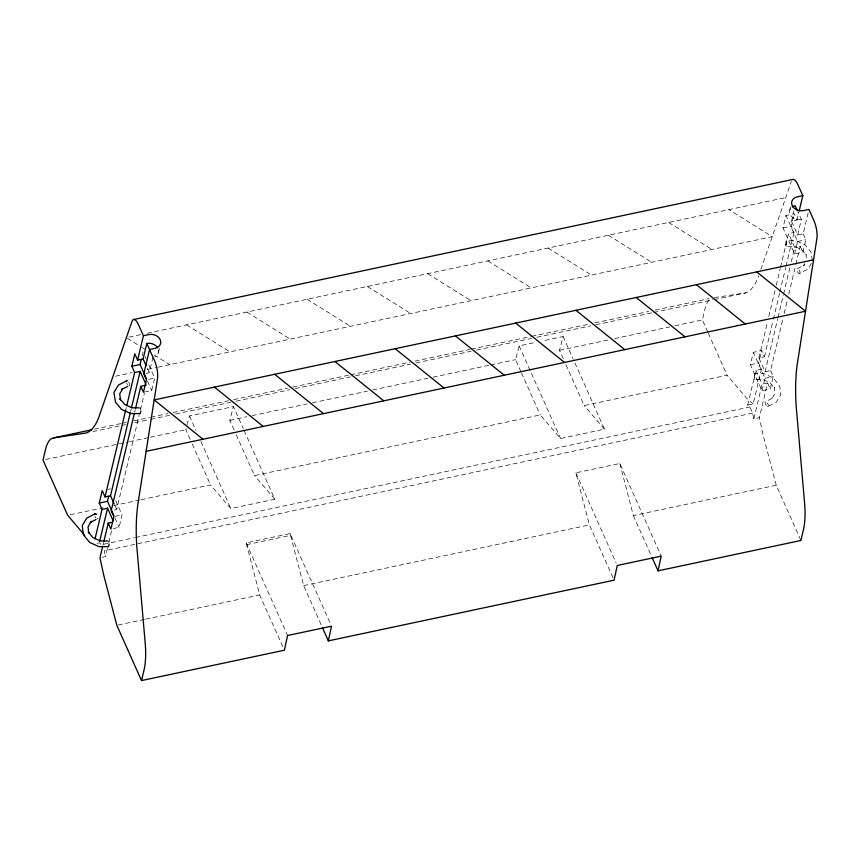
<?xml version="1.0" encoding="UTF-8"?>
<svg xmlns="http://www.w3.org/2000/svg" width="860" height="860" viewBox="0 0 860 860"><rect width="100%" height="100%" fill="white"/><g stroke="black" fill="none" stroke-linecap="round" stroke-linejoin="round"><path stroke-width="0.64" stroke-dasharray="4.3 3.22" d="M125.7 410.123L126.312 407.533M142.158 355.803L143.05 352.062M130.58 411.542L131.193 408.952M103.017 544.95L103.63 542.391M134.633 412.252L135.256 409.661M102.157 557.323L105.457 556.613L107.597 547.637M108.822 542.499L111.875 529.674M114.477 509.991L116.68 509.518L139.202 414.971M140.438 409.79L144.448 392.945M145.974 373.423L149.264 372.724L152.951 357.255M158.552 352.288L159.455 348.483M113.23 528.577L119.11 527.331L122.077 514.882L115.208 499.499M144.641 392.031L151.704 390.537L154.671 378.077L148.328 363.887M190.157 439.299L185.868 429.688L186.717 426.13M186.996 424.947L189.469 415.928L233.425 406.597L243.229 428.538M234.124 429.968L229.824 420.357L233.425 406.597M520.923 371.66L515.559 359.652L519.16 345.892L535.973 342.312M563.279 358.717L559.516 350.31L563.117 336.55L542.434 340.947M707.758 331.971L702.383 319.952L704.931 309.288A56.405 17.974 78 0 1 709.726 299.452M770.571 370.596L773.226 376.54L770.259 388.989L762.014 390.741L750.393 364.726L753.36 352.277L761.605 350.525L764.411 356.814L758.918 357.986L765.077 371.767L770.571 370.596L782.912 318.791M803.165 233.802L805.809 239.746L802.853 252.195L794.608 253.947L782.987 227.932L785.954 215.484L794.188 213.731L797.005 220.02L791.512 221.192L797.661 234.974L803.165 233.802L808.357 212.001M789.598 210.678L790.501 206.862M753.854 418.863L762.111 384.216L767.604 383.055L759.348 417.702L753.854 418.863L752.607 413.101L749.866 406.984L747.695 405.081L755.951 370.434L761.444 369.273L758.638 362.974L761.605 350.525M758.918 357.986L767.561 321.715M768.797 316.534L774.967 290.637M776.204 285.456L780.213 268.61M780.514 267.32L788.545 233.641L794.038 232.469L791.221 226.18L794.188 213.731M791.512 221.192L793.963 210.872M747.695 405.081L753.188 403.921L761.444 369.273M764.411 356.814L773.054 320.554M773.366 319.254L779.536 293.346M779.837 292.056L785.707 267.449M786.018 266.149L794.038 232.469M797.005 220.02L798.832 212.323M765.077 371.767L777.73 318.662M778.031 317.372L783.277 295.346M783.589 294.055L790.071 266.847M791.308 261.676L794.694 247.422L788.545 233.641M797.661 234.974L801.348 219.504L797.757 211.463M762.014 390.741L764.981 378.292L753.36 352.277M794.608 253.947L797.575 241.499L785.954 215.484M784.148 313.61L787.545 299.366M788.781 294.185L795.564 265.686M795.876 264.385L800.198 246.261L794.694 247.422M760.874 269.492L791.34 181.428M804.799 263.547L803.53 265.654L804.498 264.901L796.736 268.954L797.951 272.727L799.241 273.62L808.056 269.051L811.84 262.73M140.094 408.457L140.47 407.877L140.793 408.973M812.324 260.44L810.948 252.001L805.035 244.821L795.769 240.617L786.169 240.51L785.954 246.261L794.489 246.358L801.799 249.669L806.465 255.334L805.96 254.248L806.68 260.387M785.954 246.261L786.169 240.51M754.457 373.616L754.241 379.367L762.777 379.464L770.087 382.775L774.753 388.44L774.247 387.355L774.978 393.493L771.828 398.76L772.785 398.008L765.024 402.061L766.249 405.834L767.529 406.726L776.343 402.158L780.762 394.772L779.74 386.194L773.323 377.927L764.067 373.713L754.457 373.616L754.241 379.367M128.914 385.85L129.699 385.183L129.516 383.334L127.183 380.518M97.201 518.956L97.986 518.29M799.241 273.62L800.026 272.953L799.843 271.104L797.51 268.288M767.529 406.726L768.313 406.06L768.13 404.211L765.808 401.383M128.989 337.109L140.771 334.604M147.318 333.207L785.75 197.574M782.987 227.932L791.221 226.18M115.423 376.228L132.225 372.66M147.726 369.359L156.778 367.435M158.068 367.166L772.226 236.683L728.882 209.657M148.78 379.335L154.671 378.077M797.575 241.499L805.809 239.746M94.417 429.215L120.69 423.625M122.002 423.346L127.258 422.238M133.827 420.841L149.586 417.487M150.898 417.207L167.979 413.585M173.225 412.467L228.394 400.749M233.651 399.631L287.509 388.193M292.755 387.075L349.246 375.078M350.558 374.799L409.661 362.232M414.918 361.125L470.087 349.396M471.398 349.117L530.512 336.561M531.824 336.281L589.616 324.005M594.873 322.887L648.72 311.449M655.288 310.051L709.145 298.613M92.869 431.591L125.71 424.614M134.902 422.658L149.35 419.594M150.661 419.315L170.366 415.133M175.623 414.015L230.792 402.286M236.048 401.179L289.895 389.731M295.152 388.613L350.321 376.895M355.578 375.777L410.747 364.06M415.993 362.941L471.162 351.224M476.418 350.106L531.587 338.388M536.844 337.27L590.691 325.833M595.948 324.714L652.428 312.717M653.74 312.438L712.854 299.882M714.165 299.602L745.695 292.905A122.281 38.969 78 0 0 758.692 275.802M45.623 459.487L128.194 441.943M129.505 441.664L149.167 437.493M150.478 437.213L185.868 429.688M229.824 420.357L246.863 416.735M252.109 415.616L307.16 403.921M312.406 402.813L367.457 391.117M372.692 389.999L427.742 378.303M432.988 377.196L489.351 365.221M490.662 364.941L515.559 359.652M559.516 350.31L609.332 339.732M614.567 338.614L669.617 326.918M674.863 325.8L702.383 319.952M108.102 489.362L110.456 488.856M750.393 364.726L758.638 362.974M70.305 514.742L103.071 507.787M113.563 505.551L139.772 499.983M141.083 499.703L210.549 484.954L230.856 508.572L274.813 499.23L243.767 429.753M236.263 434.773L254.517 475.612L540.252 414.907L560.548 438.525L604.505 429.183L573.47 359.706M565.955 364.726L584.209 405.565L727.076 375.218L746.684 398.234L753.188 403.921M115.014 516.376L122.077 514.882M764.981 378.292L773.226 376.54M97.105 543.305L99.298 542.832L101.469 544.735L134.289 537.758M135.6 537.479L749.866 406.984M752.607 413.101L104.21 550.862L105.457 556.613M282.779 646.612L259.699 594.959L246.186 542.886L290.142 533.544L330.982 624.962M613.008 577.769L589.39 524.912L575.878 472.839L619.834 463.497L661.222 556.13M246.583 544.713L290.54 535.382L303.655 585.617L321.909 626.456M118.142 625.026L144.362 619.458M145.662 619.178L259.699 594.959M303.655 585.617L589.39 524.912M619.834 463.497L633.358 515.57L776.225 485.223L800.907 540.478M714.391 297.582L745.695 292.905M668.639 222.46L711.972 249.486M608.385 235.264L651.719 262.289M548.132 248.056L591.465 275.092M487.878 260.859L531.211 287.885M427.624 273.663L470.957 300.688M367.37 286.466L410.704 313.491M307.117 299.258L350.461 326.295M246.874 312.062L290.207 339.087M186.62 324.865L229.953 351.89M127.473 338.356L140.814 346.677M141.922 347.365L147.479 350.826M154.144 354.987L169.7 364.694M604.505 429.183L584.209 405.565M274.813 499.23L254.517 475.612M126.592 383.033L127.624 384.957M94.88 516.129L95.911 518.064M800.198 246.261L802.853 252.195M767.604 383.055L770.259 388.989M755.951 370.434L762.111 384.216M708.296 333.175L727.076 375.218M563.117 336.55L572.921 358.491M633.358 515.57L651.601 556.42M519.16 345.892L560.548 438.525M575.878 472.839L616.168 563.031M521.461 372.864L540.252 414.907M189.469 415.928L196.005 430.559M200.907 441.524L230.856 508.572M246.186 542.886L287.562 635.518M192.307 444.104L210.549 484.954M145.157 356.792L146.211 359.158M147.21 368.134L149.264 372.724M147.479 381.077L151.704 390.537M114.627 504.927L116.68 509.518M114.885 517.87L119.11 527.331M108.758 540.972L109.08 542.079M776.225 485.223L763.1 434.977L759.348 417.702M290.142 533.544L290.54 535.382M801.348 219.504A8.89 6.998 13.4 0 1 791.103 216.086A8.89 6.998 13.4 0 1 791.49 207.518M158.519 349.816A8.89 6.998 13.4 0 1 154.983 356.567"/><path stroke-width="1.29" d="M109.145 544.219L108.543 546.734L98.943 546.627L89.677 542.423L83.775 535.242M140.857 411.112L140.255 413.628L130.655 413.52L121.389 409.317L115.477 402.136L113.961 392.461L118.368 385.087L127.183 380.518L126.409 381.184M95.03 538.865L102.06 509.356L99.244 503.057L102.211 490.608L105.028 496.908L110.521 495.736L130.268 412.843M126.936 404.942L134.644 372.563L131.838 366.263L134.805 353.815L137.611 360.114L143.115 358.942L146.791 343.473A8.89 6.998 13.4 0 1 157.649 347.741M105.028 496.908L125.7 410.123M137.611 360.114L143.416 335.744L138.288 324.252A13.889 4.429 78 0 0 131.956 321.511L99.298 415.885A122.281 38.969 78 0 1 86.301 432.988L53.696 437.858A56.405 17.974 78 0 0 45.548 449.371L43 460.046L67.682 515.301L84.731 535.318M113.832 515.505L107.489 501.315L108.672 496.327M146.415 378.712L140.083 364.511L141.266 359.534M99.609 541.553L107.554 508.185L102.06 509.356M131.505 407.661L140.148 371.391L134.644 372.563M102.716 546.24L99.964 557.785L103.716 575.071L116.831 625.306L141.513 680.572L284.38 650.214L287.562 635.518L331.53 626.177L328.348 640.872L614.083 580.178L617.265 565.471L661.222 556.13L658.04 570.836L800.907 540.478L803.444 529.814A56.405 17.974 78 0 0 804.541 502.487L796.134 405.812A122.281 38.969 78 0 1 797.489 362.651L816.882 238.585A13.889 4.429 78 0 0 814.097 220.923L808.97 209.442L803.466 210.603A8.89 6.998 13.4 0 1 792.146 205.465A8.89 6.998 13.4 0 1 797.317 196.822L802.81 195.661L797.671 184.169A13.889 4.429 78 0 0 792.974 179.428L133.59 319.522M103.942 541.101L108.22 523.138L112.617 522.203M134.321 413.542L111.187 510.69L113.843 516.623L110.876 529.083L108.22 523.138M135.557 408.36L140.803 386.344L146.297 385.173M141.513 680.572L144.061 669.897A56.405 17.974 78 0 0 145.157 642.581L136.74 545.896A122.281 38.969 78 0 1 138.105 502.735L157.487 378.669A13.889 4.429 78 0 0 154.703 361.006L146.791 343.473M799.144 211.044L802.81 195.661M94.697 514.291L95.481 513.613L96.761 514.506M127.753 386.419L121.937 389.236L122.894 388.473L119.744 393.751L120.465 399.879L119.959 398.793L124.625 404.458L131.935 407.78L139.255 407.855M95.481 513.613L86.656 518.193L82.248 525.567L83.269 534.157M96.04 519.526L90.225 522.342L91.181 521.579L88.032 526.857L88.763 532.985L88.257 531.899L92.923 537.564L100.233 540.886L107.543 540.962M143.416 335.744L148.92 334.572A8.89 6.998 13.4 0 1 160.239 339.711A8.89 6.998 13.4 0 1 155.069 348.354L149.575 349.525L143.77 373.896L146.426 379.83L143.459 392.289L140.803 386.344M131.838 366.263L140.083 364.511M813.56 259.817L154.176 399.9L203.003 439.245M53.696 437.858L91.794 429.763M146.135 451.317L805.53 311.234L756.692 271.9M99.244 503.057L107.489 501.315M696.439 284.703L745.276 324.037M636.185 297.495L685.022 336.84M575.931 310.299L624.768 349.633M515.688 323.102L564.515 362.436M455.435 335.905L504.261 375.239M395.181 348.698L444.018 388.043M334.927 361.501L383.764 400.835M274.673 374.304L323.51 413.638M214.419 387.108L263.257 426.442M797.241 210.313L795.199 205.712A8.89 6.998 13.4 0 0 792.264 206.916M652.138 557.624L658.04 570.836M322.446 627.66L328.348 640.872M143.115 358.942L146.189 365.833M140.148 371.391L145.791 384.022M110.521 495.736L114.111 503.777M107.554 508.185L113.197 520.827"/></g></svg>
